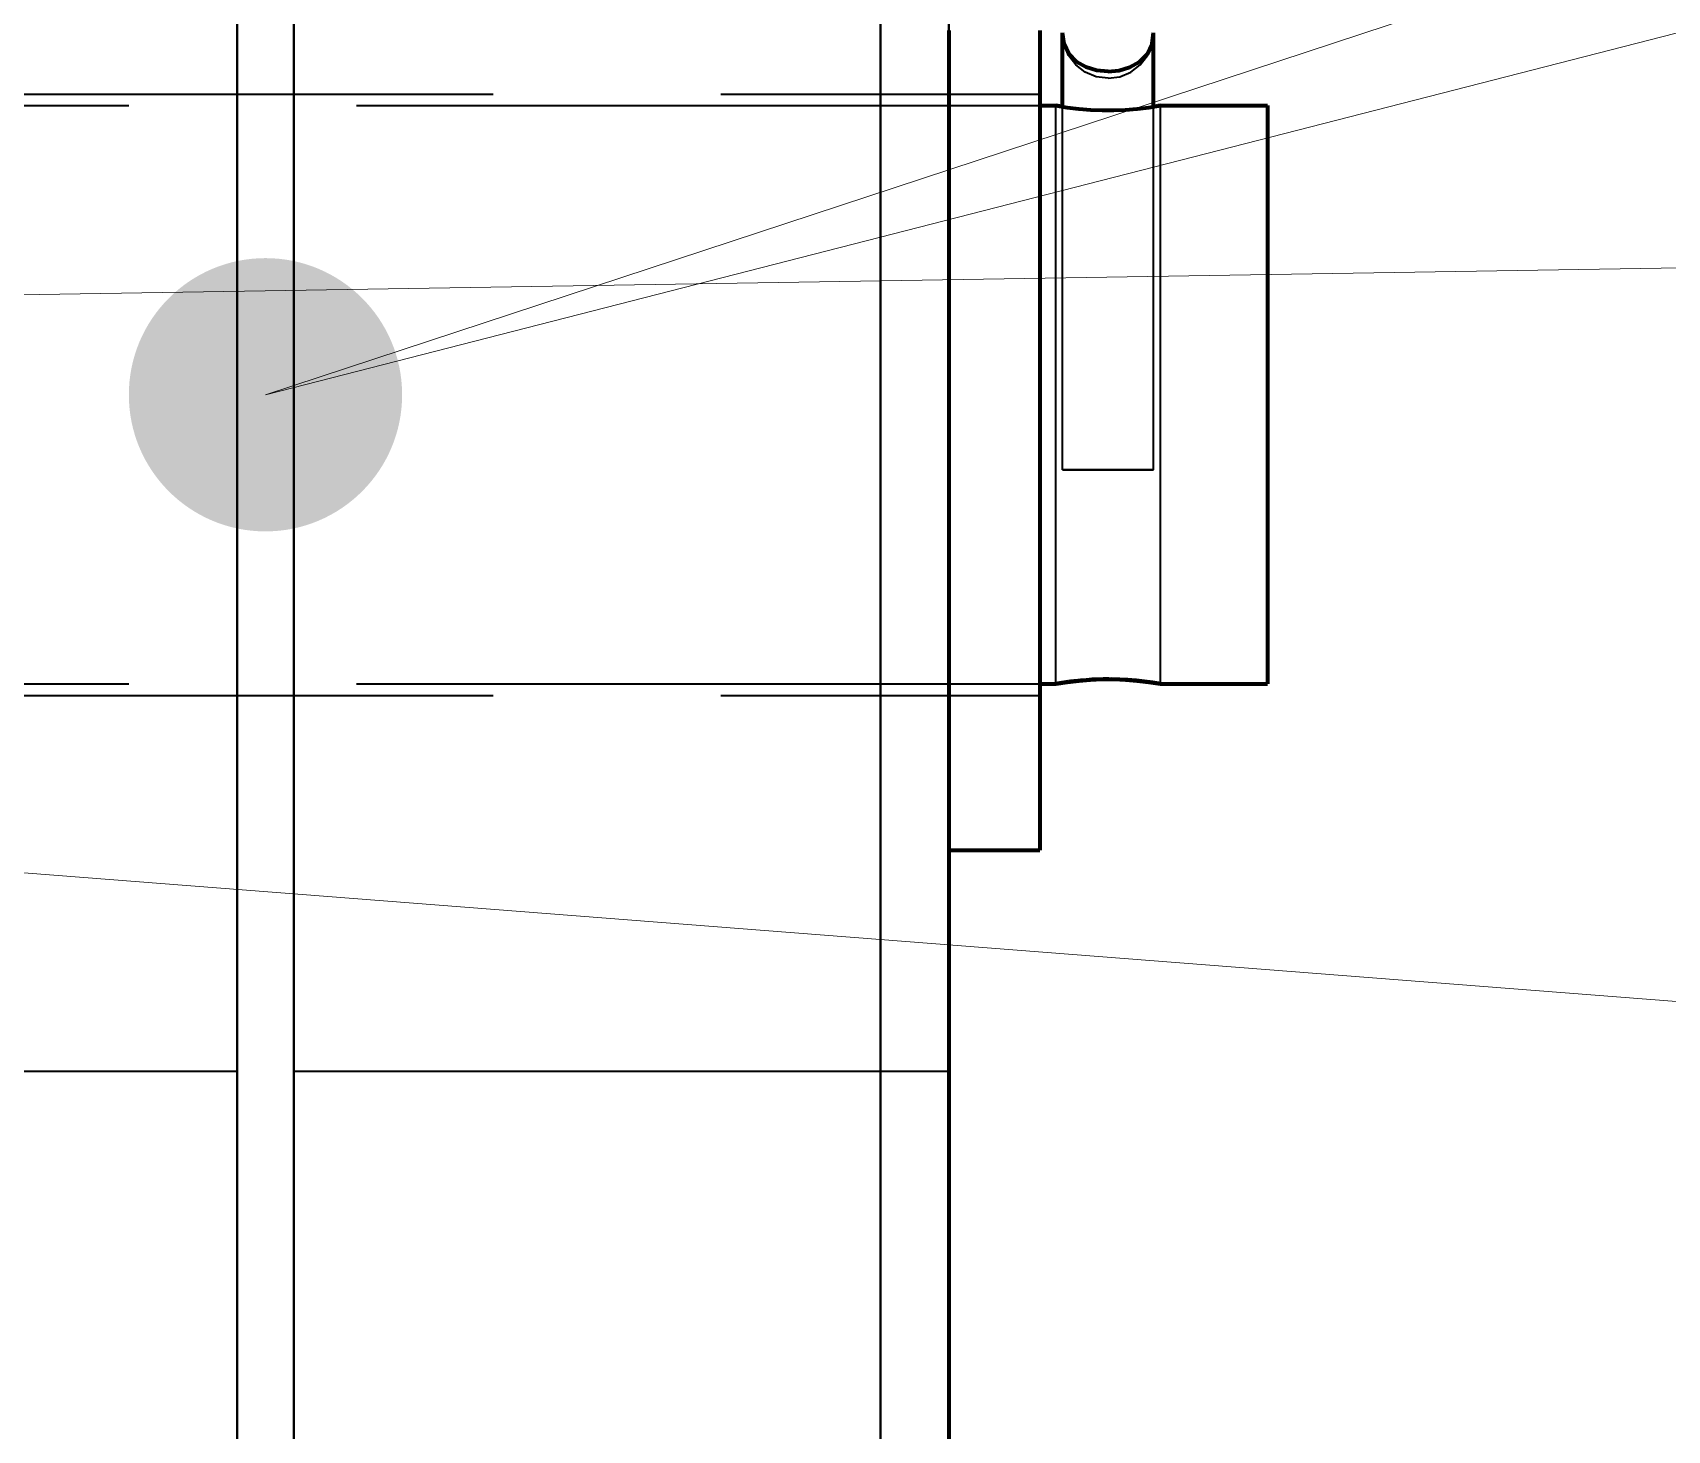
# Model space of a CAD drawing. Header units: millimetres. Extents: x 0 to 2382, y 0 to 420.
# Drawn here: x 183.58 to 190.76, y 225.45 to 231.59 of the extents above; entities that cross this region are included whole.
import ezdxf

# ---------------------------------------------------------------- set-up
doc = ezdxf.new("R2010")
doc.units = ezdxf.units.MM
doc.linetypes.add('IRAM-E-TRAZOS', pattern=[5, 4, -1])
doc.linetypes.add('IRAM-F-TRAZO-PUNTO', pattern=[20, 15, -2, 1, -2])
for name, color, linetype, lineweight in [('01-VISIBLE', 7, 'CONTINUOUS', 70), ('02-OCULTA', 4, 'IRAM-E-TRAZOS', 35), ('03-EJE', 1, 'IRAM-F-TRAZO-PUNTO', 18), ('08-FINA', 5, 'CONTINUOUS', 18)]:
    doc.layers.add(name, color=color, linetype=linetype, lineweight=lineweight)

msp = doc.modelspace()

# ---------------------------------------------------------------- hatches: boundary and pattern name
at = {"layer": '08-FINA'}
h = msp.add_hatch(color=7, dxfattribs=at)
h.dxf.hatch_style = 1
edge = h.paths.add_edge_path()
edge.add_arc((184.6, 230), 0.6, 0, 360)
h = msp.add_hatch(color=7, dxfattribs=at)
h.dxf.hatch_style = 1
edge = h.paths.add_edge_path()
edge.add_arc((184.6, 230), 0.6, 0, 360)

# ---------------------------------------------------------------- linework, layer by layer
at = {"layer": '01-VISIBLE'}
for p, q in [((188.1, 231.2649), (188.1, 231.59)), ((188.5, 231.2649), (188.5, 231.59)), ((188, 231.27), (188.07, 231.27)), ((188.53, 231.27), (189, 231.27)), ((188, 228.73), (188.07, 228.73)), ((188.53, 228.73), (189, 228.73)), ((187.6, 228), (188, 228))]:
    msp.add_line(p, q, dxfattribs=at)
for points in [[(187.6, 231.6), (187.6, 231.5), (187.6, 231.4), (187.6, 231.3), (187.6, 231.2), (187.6, 231.1), (187.6, 231), (187.6, 230.9), (187.6, 230.8), (187.6, 230.7), (187.6, 230.6), (187.6, 230.5), (187.6, 230.4), (187.6, 230.3), (187.6, 230.2), (187.6, 230.1), (187.6, 230), (187.6, 229.9), (187.6, 229.8), (187.6, 229.7), (187.6, 229.6), (187.6, 229.5), (187.6, 229.4), (187.6, 229.3), (187.6, 229.2), (187.6, 229.1), (187.6, 229), (187.6, 228.9), (187.6, 228.8), (187.6, 228.7), (187.6, 228.6), (187.6, 228.5), (187.6, 228.4), (187.6, 228.3), (187.6, 228.2), (187.6, 228.1), (187.6, 228), (187.6, 227.9), (187.6, 227.8), (187.6, 227.7), (187.6, 227.6), (187.6, 227.5), (187.6, 227.4), (187.6, 227.3), (187.6, 227.2), (187.6, 227.1), (187.6, 227), (187.6, 226.9), (187.6, 226.8), (187.6, 226.7), (187.6, 226.6), (187.6, 226.5), (187.6, 226.4), (187.6, 226.3), (187.6, 226.2), (187.6, 226.1), (187.6, 226), (187.6, 225.9), (187.6, 225.8), (187.6, 225.7), (187.6, 225.6), (187.6, 225.5), (187.6, 225.4)], [(188, 231.6), (188, 231.55), (188, 231.5), (188, 231.45), (188, 231.4), (188, 231.35), (188, 231.3), (188, 231.25), (188, 231.2), (188, 231.15), (188, 231.1), (188, 231.05), (188, 231), (188, 230.95), (188, 230.9), (188, 230.85), (188, 230.8), (188, 230.75), (188, 230.7), (188, 230.65), (188, 230.6), (188, 230.55), (188, 230.5), (188, 230.45), (188, 230.4), (188, 230.35), (188, 230.3), (188, 230.25), (188, 230.2), (188, 230.15), (188, 230.1), (188, 230.05), (188, 230), (188, 229.95), (188, 229.9), (188, 229.85), (188, 229.8), (188, 229.75), (188, 229.7), (188, 229.65), (188, 229.6), (188, 229.55), (188, 229.5), (188, 229.45), (188, 229.4), (188, 229.35), (188, 229.3), (188, 229.25), (188, 229.2), (188, 229.15), (188, 229.1), (188, 229.05), (188, 229), (188, 228.95), (188, 228.9), (188, 228.85), (188, 228.8), (188, 228.75), (188, 228.7), (188, 228.65), (188, 228.6), (188, 228.55), (188, 228.5), (188, 228.45), (188, 228.4), (188, 228.35), (188, 228.3), (188, 228.25), (188, 228.2), (188, 228.15), (188, 228.1), (188, 228.05), (188, 228)], [(188.3, 231.4201), (188.2512, 231.4246), (188.2042, 231.4384), (188.1617, 231.4625), (188.1276, 231.4975), (188.1066, 231.5416), (188.1, 231.59)], [(188.3, 231.4201), (188.3488, 231.4246), (188.3958, 231.4384), (188.4383, 231.4625), (188.4724, 231.4975), (188.4934, 231.5416), (188.5, 231.59)], [(188.1, 231.2649), (188.095, 231.2657), (188.09, 231.2665), (188.085, 231.2674), (188.08, 231.2682), (188.075, 231.2691), (188.07, 231.27)], [(188.07, 231.27), (188.1207, 231.2618), (188.1717, 231.2556), (188.223, 231.2514), (188.2743, 231.2493), (188.3257, 231.2493), (188.377, 231.2514), (188.4283, 231.2556), (188.4793, 231.2618), (188.53, 231.27)], [(188.53, 231.27), (188.525, 231.2691), (188.52, 231.2682), (188.515, 231.2674), (188.51, 231.2665), (188.505, 231.2657), (188.5, 231.2649)], [(189, 231.27), (189, 231.2192), (189, 231.1684), (189, 231.1176), (189, 231.0668), (189, 231.016), (189, 230.9652), (189, 230.9144), (189, 230.8636), (189, 230.8128), (189, 230.762), (189, 230.7112), (189, 230.6604), (189, 230.6096), (189, 230.5588), (189, 230.508), (189, 230.4572), (189, 230.4064), (189, 230.3556), (189, 230.3048), (189, 230.254), (189, 230.2032), (189, 230.1524), (189, 230.1016), (189, 230.0508), (189, 230), (189, 229.9492), (189, 229.8984), (189, 229.8476), (189, 229.7968), (189, 229.746), (189, 229.6952), (189, 229.6444), (189, 229.5936), (189, 229.5428), (189, 229.492), (189, 229.4412), (189, 229.3904), (189, 229.3396), (189, 229.2888), (189, 229.238), (189, 229.1872), (189, 229.1364), (189, 229.0856), (189, 229.0348), (189, 228.984), (189, 228.9332), (189, 228.8824), (189, 228.8316), (189, 228.7808), (189, 228.73)], [(188.07, 228.73), (188.1207, 228.7382), (188.1717, 228.7444), (188.223, 228.7486), (188.2743, 228.7507), (188.3257, 228.7507), (188.377, 228.7486), (188.4283, 228.7444), (188.4793, 228.7382), (188.53, 228.73)], [(188.1252, 228.7388), (188.1159, 228.7375), (188.1067, 228.7361), (188.0975, 228.7347), (188.0883, 228.7332), (188.0792, 228.7316), (188.07, 228.73)], [(188.1546, 228.7426), (188.1498, 228.742), (188.1449, 228.7414), (188.1401, 228.7408), (188.1352, 228.7402), (188.1304, 228.7395), (188.1255, 228.7389)], [(188.3039, 228.751), (188.2791, 228.7508), (188.2542, 228.7502), (188.2294, 228.749), (188.2046, 228.7474), (188.1798, 228.7452), (188.1551, 228.7426)], [(188.53, 228.73), (188.4944, 228.736), (188.4587, 228.741), (188.4228, 228.745), (188.3869, 228.748), (188.3509, 228.75), (188.3148, 228.7509)]]:
    msp.add_lwpolyline(points, dxfattribs=at)
at = {"layer": '02-OCULTA'}
for p, q in [((181.6, 231.32), (187.6, 231.32)), ((187.6, 231.32), (188, 231.32)), ((125, 231.27), (188, 231.27)), ((188.07, 228.73), (188.07, 231.27)), ((188.1, 229.67), (188.1, 231.2649)), ((188.5, 229.67), (188.5, 231.2649)), ((188.53, 228.73), (188.53, 231.27)), ((125, 228.73), (188, 228.73)), ((181.6, 228.68), (187.6, 228.68)), ((187.6, 228.68), (188, 228.68)), ((181.6, 227.03), (184.475, 227.03)), ((184.725, 227.03), (187.6, 227.03))]:
    msp.add_line(p, q, dxfattribs=at)
for points in [[(184.475, 231.633), (184.475, 231.562), (184.475, 231.491), (184.475, 231.42), (184.475, 231.349), (184.475, 231.278), (184.475, 231.207), (184.475, 231.136), (184.475, 231.065), (184.475, 230.994), (184.475, 230.923), (184.475, 230.852), (184.475, 230.781), (184.475, 230.71), (184.475, 230.639), (184.475, 230.568), (184.475, 230.497), (184.475, 230.426), (184.475, 230.355), (184.475, 230.284), (184.475, 230.213), (184.475, 230.142), (184.475, 230.071), (184.475, 230), (184.475, 229.929), (184.475, 229.858), (184.475, 229.787), (184.475, 229.716), (184.475, 229.645), (184.475, 229.574), (184.475, 229.503), (184.475, 229.432), (184.475, 229.361), (184.475, 229.29), (184.475, 229.219), (184.475, 229.148), (184.475, 229.077), (184.475, 229.006), (184.475, 228.935), (184.475, 228.864), (184.475, 228.793), (184.475, 228.722), (184.475, 228.651), (184.475, 228.58), (184.475, 228.509), (184.475, 228.438), (184.475, 228.367), (184.475, 228.296), (184.475, 228.225), (184.475, 228.154), (184.475, 228.083), (184.475, 228.012), (184.475, 227.941), (184.475, 227.87), (184.475, 227.799), (184.475, 227.728), (184.475, 227.657), (184.475, 227.586), (184.475, 227.515), (184.475, 227.444), (184.475, 227.373), (184.475, 227.302), (184.475, 227.231), (184.475, 227.16), (184.475, 227.089), (184.475, 227.018), (184.475, 226.947), (184.475, 226.876), (184.475, 226.805), (184.475, 226.734), (184.475, 226.663), (184.475, 226.592), (184.475, 226.521), (184.475, 226.45), (184.475, 226.379), (184.475, 226.308), (184.475, 226.237), (184.475, 226.166), (184.475, 226.095), (184.475, 226.024), (184.475, 225.953), (184.475, 225.882), (184.475, 225.811), (184.475, 225.74), (184.475, 225.669), (184.475, 225.598), (184.475, 225.527), (184.475, 225.456), (184.475, 225.385)], [(184.475, 225.385), (184.475, 225.456), (184.475, 225.527), (184.475, 225.598), (184.475, 225.669), (184.475, 225.74), (184.475, 225.811), (184.475, 225.882), (184.475, 225.953), (184.475, 226.024), (184.475, 226.095), (184.475, 226.166), (184.475, 226.237), (184.475, 226.308), (184.475, 226.379), (184.475, 226.45), (184.475, 226.521), (184.475, 226.592), (184.475, 226.663), (184.475, 226.734), (184.475, 226.805), (184.475, 226.876), (184.475, 226.947), (184.475, 227.018), (184.475, 227.089), (184.475, 227.16), (184.475, 227.231), (184.475, 227.302), (184.475, 227.373), (184.475, 227.444), (184.475, 227.515), (184.475, 227.586), (184.475, 227.657), (184.475, 227.728), (184.475, 227.799), (184.475, 227.87), (184.475, 227.941), (184.475, 228.012), (184.475, 228.083), (184.475, 228.154), (184.475, 228.225), (184.475, 228.296), (184.475, 228.367), (184.475, 228.438), (184.475, 228.509), (184.475, 228.58), (184.475, 228.651), (184.475, 228.722), (184.475, 228.793), (184.475, 228.864), (184.475, 228.935), (184.475, 229.006), (184.475, 229.077), (184.475, 229.148), (184.475, 229.219), (184.475, 229.29), (184.475, 229.361), (184.475, 229.432), (184.475, 229.503), (184.475, 229.574), (184.475, 229.645), (184.475, 229.716), (184.475, 229.787), (184.475, 229.858), (184.475, 229.929), (184.475, 230), (184.475, 230.071), (184.475, 230.142), (184.475, 230.213), (184.475, 230.284), (184.475, 230.355), (184.475, 230.426), (184.475, 230.497), (184.475, 230.568), (184.475, 230.639), (184.475, 230.71), (184.475, 230.781), (184.475, 230.852), (184.475, 230.923), (184.475, 230.994), (184.475, 231.065), (184.475, 231.136), (184.475, 231.207), (184.475, 231.278), (184.475, 231.349), (184.475, 231.42), (184.475, 231.491), (184.475, 231.562), (184.475, 231.633)], [(184.725, 231.633), (184.725, 231.562), (184.725, 231.491), (184.725, 231.42), (184.725, 231.349), (184.725, 231.278), (184.725, 231.207), (184.725, 231.136), (184.725, 231.065), (184.725, 230.994), (184.725, 230.923), (184.725, 230.852), (184.725, 230.781), (184.725, 230.71), (184.725, 230.639), (184.725, 230.568), (184.725, 230.497), (184.725, 230.426), (184.725, 230.355), (184.725, 230.284), (184.725, 230.213), (184.725, 230.142), (184.725, 230.071), (184.725, 230), (184.725, 229.929), (184.725, 229.858), (184.725, 229.787), (184.725, 229.716), (184.725, 229.645), (184.725, 229.574), (184.725, 229.503), (184.725, 229.432), (184.725, 229.361), (184.725, 229.29), (184.725, 229.219), (184.725, 229.148), (184.725, 229.077), (184.725, 229.006), (184.725, 228.935), (184.725, 228.864), (184.725, 228.793), (184.725, 228.722), (184.725, 228.651), (184.725, 228.58), (184.725, 228.509), (184.725, 228.438), (184.725, 228.367), (184.725, 228.296), (184.725, 228.225), (184.725, 228.154), (184.725, 228.083), (184.725, 228.012), (184.725, 227.941), (184.725, 227.87), (184.725, 227.799), (184.725, 227.728), (184.725, 227.657), (184.725, 227.586), (184.725, 227.515), (184.725, 227.444), (184.725, 227.373), (184.725, 227.302), (184.725, 227.231), (184.725, 227.16), (184.725, 227.089), (184.725, 227.018), (184.725, 226.947), (184.725, 226.876), (184.725, 226.805), (184.725, 226.734), (184.725, 226.663), (184.725, 226.592), (184.725, 226.521), (184.725, 226.45), (184.725, 226.379), (184.725, 226.308), (184.725, 226.237), (184.725, 226.166), (184.725, 226.095), (184.725, 226.024), (184.725, 225.953), (184.725, 225.882), (184.725, 225.811), (184.725, 225.74), (184.725, 225.669), (184.725, 225.598), (184.725, 225.527), (184.725, 225.456), (184.725, 225.385)], [(184.725, 225.385), (184.725, 225.456), (184.725, 225.527), (184.725, 225.598), (184.725, 225.669), (184.725, 225.74), (184.725, 225.811), (184.725, 225.882), (184.725, 225.953), (184.725, 226.024), (184.725, 226.095), (184.725, 226.166), (184.725, 226.237), (184.725, 226.308), (184.725, 226.379), (184.725, 226.45), (184.725, 226.521), (184.725, 226.592), (184.725, 226.663), (184.725, 226.734), (184.725, 226.805), (184.725, 226.876), (184.725, 226.947), (184.725, 227.018), (184.725, 227.089), (184.725, 227.16), (184.725, 227.231), (184.725, 227.302), (184.725, 227.373), (184.725, 227.444), (184.725, 227.515), (184.725, 227.586), (184.725, 227.657), (184.725, 227.728), (184.725, 227.799), (184.725, 227.87), (184.725, 227.941), (184.725, 228.012), (184.725, 228.083), (184.725, 228.154), (184.725, 228.225), (184.725, 228.296), (184.725, 228.367), (184.725, 228.438), (184.725, 228.509), (184.725, 228.58), (184.725, 228.651), (184.725, 228.722), (184.725, 228.793), (184.725, 228.864), (184.725, 228.935), (184.725, 229.006), (184.725, 229.077), (184.725, 229.148), (184.725, 229.219), (184.725, 229.29), (184.725, 229.361), (184.725, 229.432), (184.725, 229.503), (184.725, 229.574), (184.725, 229.645), (184.725, 229.716), (184.725, 229.787), (184.725, 229.858), (184.725, 229.929), (184.725, 230), (184.725, 230.071), (184.725, 230.142), (184.725, 230.213), (184.725, 230.284), (184.725, 230.355), (184.725, 230.426), (184.725, 230.497), (184.725, 230.568), (184.725, 230.639), (184.725, 230.71), (184.725, 230.781), (184.725, 230.852), (184.725, 230.923), (184.725, 230.994), (184.725, 231.065), (184.725, 231.136), (184.725, 231.207), (184.725, 231.278), (184.725, 231.349), (184.725, 231.42), (184.725, 231.491), (184.725, 231.562), (184.725, 231.633)], [(187.3, 231.656), (187.3, 231.584), (187.3, 231.512), (187.3, 231.44), (187.3, 231.368), (187.3, 231.296), (187.3, 231.224), (187.3, 231.152), (187.3, 231.08), (187.3, 231.008), (187.3, 230.936), (187.3, 230.864), (187.3, 230.792), (187.3, 230.72), (187.3, 230.648), (187.3, 230.576), (187.3, 230.504), (187.3, 230.432), (187.3, 230.36), (187.3, 230.288), (187.3, 230.216), (187.3, 230.144), (187.3, 230.072), (187.3, 230), (187.3, 229.928), (187.3, 229.856), (187.3, 229.784), (187.3, 229.712), (187.3, 229.64), (187.3, 229.568), (187.3, 229.496), (187.3, 229.424), (187.3, 229.352), (187.3, 229.28), (187.3, 229.208), (187.3, 229.136), (187.3, 229.064), (187.3, 228.992), (187.3, 228.92), (187.3, 228.848), (187.3, 228.776), (187.3, 228.704), (187.3, 228.632), (187.3, 228.56), (187.3, 228.488), (187.3, 228.416), (187.3, 228.344), (187.3, 228.272), (187.3, 228.2), (187.3, 228.128), (187.3, 228.056), (187.3, 227.984), (187.3, 227.912), (187.3, 227.84), (187.3, 227.768), (187.3, 227.696), (187.3, 227.624), (187.3, 227.552), (187.3, 227.48), (187.3, 227.408), (187.3, 227.336), (187.3, 227.264), (187.3, 227.192), (187.3, 227.12), (187.3, 227.048), (187.3, 226.976), (187.3, 226.904), (187.3, 226.832), (187.3, 226.76), (187.3, 226.688), (187.3, 226.616), (187.3, 226.544), (187.3, 226.472), (187.3, 226.4), (187.3, 226.328), (187.3, 226.256), (187.3, 226.184), (187.3, 226.112), (187.3, 226.04), (187.3, 225.968), (187.3, 225.896), (187.3, 225.824), (187.3, 225.752), (187.3, 225.68), (187.3, 225.608), (187.3, 225.536), (187.3, 225.464), (187.3, 225.392)], [(187.3, 225.392), (187.3, 225.464), (187.3, 225.536), (187.3, 225.608), (187.3, 225.68), (187.3, 225.752), (187.3, 225.824), (187.3, 225.896), (187.3, 225.968), (187.3, 226.04), (187.3, 226.112), (187.3, 226.184), (187.3, 226.256), (187.3, 226.328), (187.3, 226.4), (187.3, 226.472), (187.3, 226.544), (187.3, 226.616), (187.3, 226.688), (187.3, 226.76), (187.3, 226.832), (187.3, 226.904), (187.3, 226.976), (187.3, 227.048), (187.3, 227.12), (187.3, 227.192), (187.3, 227.264), (187.3, 227.336), (187.3, 227.408), (187.3, 227.48), (187.3, 227.552), (187.3, 227.624), (187.3, 227.696), (187.3, 227.768), (187.3, 227.84), (187.3, 227.912), (187.3, 227.984), (187.3, 228.056), (187.3, 228.128), (187.3, 228.2), (187.3, 228.272), (187.3, 228.344), (187.3, 228.416), (187.3, 228.488), (187.3, 228.56), (187.3, 228.632), (187.3, 228.704), (187.3, 228.776), (187.3, 228.848), (187.3, 228.92), (187.3, 228.992), (187.3, 229.064), (187.3, 229.136), (187.3, 229.208), (187.3, 229.28), (187.3, 229.352), (187.3, 229.424), (187.3, 229.496), (187.3, 229.568), (187.3, 229.64), (187.3, 229.712), (187.3, 229.784), (187.3, 229.856), (187.3, 229.928), (187.3, 230), (187.3, 230.072), (187.3, 230.144), (187.3, 230.216), (187.3, 230.288), (187.3, 230.36), (187.3, 230.432), (187.3, 230.504), (187.3, 230.576), (187.3, 230.648), (187.3, 230.72), (187.3, 230.792), (187.3, 230.864), (187.3, 230.936), (187.3, 231.008), (187.3, 231.08), (187.3, 231.152), (187.3, 231.224), (187.3, 231.296), (187.3, 231.368), (187.3, 231.44), (187.3, 231.512), (187.3, 231.584), (187.3, 231.656)], [(187.3, 231.633), (187.3, 231.562), (187.3, 231.491), (187.3, 231.42), (187.3, 231.349), (187.3, 231.278), (187.3, 231.207), (187.3, 231.136), (187.3, 231.065), (187.3, 230.994), (187.3, 230.923), (187.3, 230.852), (187.3, 230.781), (187.3, 230.71), (187.3, 230.639), (187.3, 230.568), (187.3, 230.497), (187.3, 230.426), (187.3, 230.355), (187.3, 230.284), (187.3, 230.213), (187.3, 230.142), (187.3, 230.071), (187.3, 230), (187.3, 229.929), (187.3, 229.858), (187.3, 229.787), (187.3, 229.716), (187.3, 229.645), (187.3, 229.574), (187.3, 229.503), (187.3, 229.432), (187.3, 229.361), (187.3, 229.29), (187.3, 229.219), (187.3, 229.148), (187.3, 229.077), (187.3, 229.006), (187.3, 228.935), (187.3, 228.864), (187.3, 228.793), (187.3, 228.722), (187.3, 228.651), (187.3, 228.58), (187.3, 228.509), (187.3, 228.438), (187.3, 228.367), (187.3, 228.296), (187.3, 228.225), (187.3, 228.154), (187.3, 228.083), (187.3, 228.012), (187.3, 227.941), (187.3, 227.87), (187.3, 227.799), (187.3, 227.728), (187.3, 227.657), (187.3, 227.586), (187.3, 227.515), (187.3, 227.444), (187.3, 227.373), (187.3, 227.302), (187.3, 227.231), (187.3, 227.16), (187.3, 227.089), (187.3, 227.018), (187.3, 226.947), (187.3, 226.876), (187.3, 226.805), (187.3, 226.734), (187.3, 226.663), (187.3, 226.592), (187.3, 226.521), (187.3, 226.45), (187.3, 226.379), (187.3, 226.308), (187.3, 226.237), (187.3, 226.166), (187.3, 226.095), (187.3, 226.024), (187.3, 225.953), (187.3, 225.882), (187.3, 225.811), (187.3, 225.74), (187.3, 225.669), (187.3, 225.598), (187.3, 225.527), (187.3, 225.456), (187.3, 225.385)], [(187.3, 225.385), (187.3, 225.456), (187.3, 225.527), (187.3, 225.598), (187.3, 225.669), (187.3, 225.74), (187.3, 225.811), (187.3, 225.882), (187.3, 225.953), (187.3, 226.024), (187.3, 226.095), (187.3, 226.166), (187.3, 226.237), (187.3, 226.308), (187.3, 226.379), (187.3, 226.45), (187.3, 226.521), (187.3, 226.592), (187.3, 226.663), (187.3, 226.734), (187.3, 226.805), (187.3, 226.876), (187.3, 226.947), (187.3, 227.018), (187.3, 227.089), (187.3, 227.16), (187.3, 227.231), (187.3, 227.302), (187.3, 227.373), (187.3, 227.444), (187.3, 227.515), (187.3, 227.586), (187.3, 227.657), (187.3, 227.728), (187.3, 227.799), (187.3, 227.87), (187.3, 227.941), (187.3, 228.012), (187.3, 228.083), (187.3, 228.154), (187.3, 228.225), (187.3, 228.296), (187.3, 228.367), (187.3, 228.438), (187.3, 228.509), (187.3, 228.58), (187.3, 228.651), (187.3, 228.722), (187.3, 228.793), (187.3, 228.864), (187.3, 228.935), (187.3, 229.006), (187.3, 229.077), (187.3, 229.148), (187.3, 229.219), (187.3, 229.29), (187.3, 229.361), (187.3, 229.432), (187.3, 229.503), (187.3, 229.574), (187.3, 229.645), (187.3, 229.716), (187.3, 229.787), (187.3, 229.858), (187.3, 229.929), (187.3, 230), (187.3, 230.071), (187.3, 230.142), (187.3, 230.213), (187.3, 230.284), (187.3, 230.355), (187.3, 230.426), (187.3, 230.497), (187.3, 230.568), (187.3, 230.639), (187.3, 230.71), (187.3, 230.781), (187.3, 230.852), (187.3, 230.923), (187.3, 230.994), (187.3, 231.065), (187.3, 231.136), (187.3, 231.207), (187.3, 231.278), (187.3, 231.349), (187.3, 231.42), (187.3, 231.491), (187.3, 231.562), (187.3, 231.633)], [(187.6, 231.656), (187.6, 231.584), (187.6, 231.512), (187.6, 231.44), (187.6, 231.368), (187.6, 231.296), (187.6, 231.224), (187.6, 231.152), (187.6, 231.08), (187.6, 231.008), (187.6, 230.936), (187.6, 230.864), (187.6, 230.792), (187.6, 230.72), (187.6, 230.648), (187.6, 230.576), (187.6, 230.504), (187.6, 230.432), (187.6, 230.36), (187.6, 230.288), (187.6, 230.216), (187.6, 230.144), (187.6, 230.072), (187.6, 230), (187.6, 229.928), (187.6, 229.856), (187.6, 229.784), (187.6, 229.712), (187.6, 229.64), (187.6, 229.568), (187.6, 229.496), (187.6, 229.424), (187.6, 229.352), (187.6, 229.28), (187.6, 229.208), (187.6, 229.136), (187.6, 229.064), (187.6, 228.992), (187.6, 228.92), (187.6, 228.848), (187.6, 228.776), (187.6, 228.704), (187.6, 228.632), (187.6, 228.56), (187.6, 228.488), (187.6, 228.416), (187.6, 228.344), (187.6, 228.272), (187.6, 228.2), (187.6, 228.128), (187.6, 228.056), (187.6, 227.984), (187.6, 227.912), (187.6, 227.84), (187.6, 227.768), (187.6, 227.696), (187.6, 227.624), (187.6, 227.552), (187.6, 227.48), (187.6, 227.408), (187.6, 227.336), (187.6, 227.264), (187.6, 227.192), (187.6, 227.12), (187.6, 227.048), (187.6, 226.976), (187.6, 226.904), (187.6, 226.832), (187.6, 226.76), (187.6, 226.688), (187.6, 226.616), (187.6, 226.544), (187.6, 226.472), (187.6, 226.4), (187.6, 226.328), (187.6, 226.256), (187.6, 226.184), (187.6, 226.112), (187.6, 226.04), (187.6, 225.968), (187.6, 225.896), (187.6, 225.824), (187.6, 225.752), (187.6, 225.68), (187.6, 225.608), (187.6, 225.536), (187.6, 225.464), (187.6, 225.392)], [(187.6, 225.392), (187.6, 225.464), (187.6, 225.536), (187.6, 225.608), (187.6, 225.68), (187.6, 225.752), (187.6, 225.824), (187.6, 225.896), (187.6, 225.968), (187.6, 226.04), (187.6, 226.112), (187.6, 226.184), (187.6, 226.256), (187.6, 226.328), (187.6, 226.4), (187.6, 226.472), (187.6, 226.544), (187.6, 226.616), (187.6, 226.688), (187.6, 226.76), (187.6, 226.832), (187.6, 226.904), (187.6, 226.976), (187.6, 227.048), (187.6, 227.12), (187.6, 227.192), (187.6, 227.264), (187.6, 227.336), (187.6, 227.408), (187.6, 227.48), (187.6, 227.552), (187.6, 227.624), (187.6, 227.696), (187.6, 227.768), (187.6, 227.84), (187.6, 227.912), (187.6, 227.984), (187.6, 228.056), (187.6, 228.128), (187.6, 228.2), (187.6, 228.272), (187.6, 228.344), (187.6, 228.416), (187.6, 228.488), (187.6, 228.56), (187.6, 228.632), (187.6, 228.704), (187.6, 228.776), (187.6, 228.848), (187.6, 228.92), (187.6, 228.992), (187.6, 229.064), (187.6, 229.136), (187.6, 229.208), (187.6, 229.28), (187.6, 229.352), (187.6, 229.424), (187.6, 229.496), (187.6, 229.568), (187.6, 229.64), (187.6, 229.712), (187.6, 229.784), (187.6, 229.856), (187.6, 229.928), (187.6, 230), (187.6, 230.072), (187.6, 230.144), (187.6, 230.216), (187.6, 230.288), (187.6, 230.36), (187.6, 230.432), (187.6, 230.504), (187.6, 230.576), (187.6, 230.648), (187.6, 230.72), (187.6, 230.792), (187.6, 230.864), (187.6, 230.936), (187.6, 231.008), (187.6, 231.08), (187.6, 231.152), (187.6, 231.224), (187.6, 231.296), (187.6, 231.368), (187.6, 231.44), (187.6, 231.512), (187.6, 231.584), (187.6, 231.656)], [(184.475, 231.6108), (184.475, 231.5605), (184.475, 231.5102), (184.475, 231.4598), (184.475, 231.4095), (184.475, 231.3592), (184.475, 231.3088), (184.475, 231.2585), (184.475, 231.2081), (184.475, 231.1578), (184.475, 231.1075), (184.475, 231.0571), (184.475, 231.0068), (184.475, 230.9564), (184.475, 230.9061), (184.475, 230.8558), (184.475, 230.8054), (184.475, 230.7551), (184.475, 230.7047), (184.475, 230.6544), (184.475, 230.6041), (184.475, 230.5537), (184.475, 230.5034), (184.475, 230.4531), (184.475, 230.4027), (184.475, 230.3524), (184.475, 230.302), (184.475, 230.2517), (184.475, 230.2014), (184.475, 230.151), (184.475, 230.1007), (184.475, 230.0503), (184.475, 230), (184.475, 229.9497), (184.475, 229.8993), (184.475, 229.849), (184.475, 229.7986), (184.475, 229.7483), (184.475, 229.698), (184.475, 229.6476), (184.475, 229.5973), (184.475, 229.5469), (184.475, 229.4966), (184.475, 229.4463), (184.475, 229.3959), (184.475, 229.3456), (184.475, 229.2953), (184.475, 229.2449), (184.475, 229.1946), (184.475, 229.1442), (184.475, 229.0939), (184.475, 229.0436), (184.475, 228.9932), (184.475, 228.9429), (184.475, 228.8925), (184.475, 228.8422), (184.475, 228.7919), (184.475, 228.7415), (184.475, 228.6912), (184.475, 228.6408), (184.475, 228.5905), (184.475, 228.5402), (184.475, 228.4898), (184.475, 228.4395), (184.475, 228.3892), (184.475, 228.3388), (184.475, 228.2885), (184.475, 228.2381), (184.475, 228.1878), (184.475, 228.1375), (184.475, 228.0871), (184.475, 228.0368), (184.475, 227.9864), (184.475, 227.9361), (184.475, 227.8858), (184.475, 227.8354), (184.475, 227.7851), (184.475, 227.7347), (184.475, 227.6844), (184.475, 227.6341), (184.475, 227.5837), (184.475, 227.5334), (184.475, 227.4831), (184.475, 227.4327), (184.475, 227.3824), (184.475, 227.332), (184.475, 227.2817), (184.475, 227.2314), (184.475, 227.181), (184.475, 227.1307), (184.475, 227.0803), (184.475, 227.03)], [(184.475, 227.03), (184.475, 227.0803), (184.475, 227.1307), (184.475, 227.181), (184.475, 227.2314), (184.475, 227.2817), (184.475, 227.332), (184.475, 227.3824), (184.475, 227.4327), (184.475, 227.4831), (184.475, 227.5334), (184.475, 227.5837), (184.475, 227.6341), (184.475, 227.6844), (184.475, 227.7347), (184.475, 227.7851), (184.475, 227.8354), (184.475, 227.8858), (184.475, 227.9361), (184.475, 227.9864), (184.475, 228.0368), (184.475, 228.0871), (184.475, 228.1375), (184.475, 228.1878), (184.475, 228.2381), (184.475, 228.2885), (184.475, 228.3388), (184.475, 228.3892), (184.475, 228.4395), (184.475, 228.4898), (184.475, 228.5402), (184.475, 228.5905), (184.475, 228.6408), (184.475, 228.6912), (184.475, 228.7415), (184.475, 228.7919), (184.475, 228.8422), (184.475, 228.8925), (184.475, 228.9429), (184.475, 228.9932), (184.475, 229.0436), (184.475, 229.0939), (184.475, 229.1442), (184.475, 229.1946), (184.475, 229.2449), (184.475, 229.2953), (184.475, 229.3456), (184.475, 229.3959), (184.475, 229.4463), (184.475, 229.4966), (184.475, 229.5469), (184.475, 229.5973), (184.475, 229.6476), (184.475, 229.698), (184.475, 229.7483), (184.475, 229.7986), (184.475, 229.849), (184.475, 229.8993), (184.475, 229.9497), (184.475, 230), (184.475, 230.0503), (184.475, 230.1007), (184.475, 230.151), (184.475, 230.2014), (184.475, 230.2517), (184.475, 230.302), (184.475, 230.3524), (184.475, 230.4027), (184.475, 230.4531), (184.475, 230.5034), (184.475, 230.5537), (184.475, 230.6041), (184.475, 230.6544), (184.475, 230.7047), (184.475, 230.7551), (184.475, 230.8054), (184.475, 230.8558), (184.475, 230.9061), (184.475, 230.9564), (184.475, 231.0068), (184.475, 231.0571), (184.475, 231.1075), (184.475, 231.1578), (184.475, 231.2081), (184.475, 231.2585), (184.475, 231.3088), (184.475, 231.3592), (184.475, 231.4095), (184.475, 231.4598), (184.475, 231.5102), (184.475, 231.5605), (184.475, 231.6108)], [(184.725, 231.6108), (184.725, 231.5605), (184.725, 231.5102), (184.725, 231.4598), (184.725, 231.4095), (184.725, 231.3592), (184.725, 231.3088), (184.725, 231.2585), (184.725, 231.2081), (184.725, 231.1578), (184.725, 231.1075), (184.725, 231.0571), (184.725, 231.0068), (184.725, 230.9564), (184.725, 230.9061), (184.725, 230.8558), (184.725, 230.8054), (184.725, 230.7551), (184.725, 230.7047), (184.725, 230.6544), (184.725, 230.6041), (184.725, 230.5537), (184.725, 230.5034), (184.725, 230.4531), (184.725, 230.4027), (184.725, 230.3524), (184.725, 230.302), (184.725, 230.2517), (184.725, 230.2014), (184.725, 230.151), (184.725, 230.1007), (184.725, 230.0503), (184.725, 230), (184.725, 229.9497), (184.725, 229.8993), (184.725, 229.849), (184.725, 229.7986), (184.725, 229.7483), (184.725, 229.698), (184.725, 229.6476), (184.725, 229.5973), (184.725, 229.5469), (184.725, 229.4966), (184.725, 229.4463), (184.725, 229.3959), (184.725, 229.3456), (184.725, 229.2953), (184.725, 229.2449), (184.725, 229.1946), (184.725, 229.1442), (184.725, 229.0939), (184.725, 229.0436), (184.725, 228.9932), (184.725, 228.9429), (184.725, 228.8925), (184.725, 228.8422), (184.725, 228.7919), (184.725, 228.7415), (184.725, 228.6912), (184.725, 228.6408), (184.725, 228.5905), (184.725, 228.5402), (184.725, 228.4898), (184.725, 228.4395), (184.725, 228.3892), (184.725, 228.3388), (184.725, 228.2885), (184.725, 228.2381), (184.725, 228.1878), (184.725, 228.1375), (184.725, 228.0871), (184.725, 228.0368), (184.725, 227.9864), (184.725, 227.9361), (184.725, 227.8858), (184.725, 227.8354), (184.725, 227.7851), (184.725, 227.7347), (184.725, 227.6844), (184.725, 227.6341), (184.725, 227.5837), (184.725, 227.5334), (184.725, 227.4831), (184.725, 227.4327), (184.725, 227.3824), (184.725, 227.332), (184.725, 227.2817), (184.725, 227.2314), (184.725, 227.181), (184.725, 227.1307), (184.725, 227.0803), (184.725, 227.03)], [(184.725, 227.03), (184.725, 227.0803), (184.725, 227.1307), (184.725, 227.181), (184.725, 227.2314), (184.725, 227.2817), (184.725, 227.332), (184.725, 227.3824), (184.725, 227.4327), (184.725, 227.4831), (184.725, 227.5334), (184.725, 227.5837), (184.725, 227.6341), (184.725, 227.6844), (184.725, 227.7347), (184.725, 227.7851), (184.725, 227.8354), (184.725, 227.8858), (184.725, 227.9361), (184.725, 227.9864), (184.725, 228.0368), (184.725, 228.0871), (184.725, 228.1375), (184.725, 228.1878), (184.725, 228.2381), (184.725, 228.2885), (184.725, 228.3388), (184.725, 228.3892), (184.725, 228.4395), (184.725, 228.4898), (184.725, 228.5402), (184.725, 228.5905), (184.725, 228.6408), (184.725, 228.6912), (184.725, 228.7415), (184.725, 228.7919), (184.725, 228.8422), (184.725, 228.8925), (184.725, 228.9429), (184.725, 228.9932), (184.725, 229.0436), (184.725, 229.0939), (184.725, 229.1442), (184.725, 229.1946), (184.725, 229.2449), (184.725, 229.2953), (184.725, 229.3456), (184.725, 229.3959), (184.725, 229.4463), (184.725, 229.4966), (184.725, 229.5469), (184.725, 229.5973), (184.725, 229.6476), (184.725, 229.698), (184.725, 229.7483), (184.725, 229.7986), (184.725, 229.849), (184.725, 229.8993), (184.725, 229.9497), (184.725, 230), (184.725, 230.0503), (184.725, 230.1007), (184.725, 230.151), (184.725, 230.2014), (184.725, 230.2517), (184.725, 230.302), (184.725, 230.3524), (184.725, 230.4027), (184.725, 230.4531), (184.725, 230.5034), (184.725, 230.5537), (184.725, 230.6041), (184.725, 230.6544), (184.725, 230.7047), (184.725, 230.7551), (184.725, 230.8054), (184.725, 230.8558), (184.725, 230.9061), (184.725, 230.9564), (184.725, 231.0068), (184.725, 231.0571), (184.725, 231.1075), (184.725, 231.1578), (184.725, 231.2081), (184.725, 231.2585), (184.725, 231.3088), (184.725, 231.3592), (184.725, 231.4095), (184.725, 231.4598), (184.725, 231.5102), (184.725, 231.5605), (184.725, 231.6108)], [(187.6, 231.6108), (187.6, 231.5605), (187.6, 231.5102), (187.6, 231.4598), (187.6, 231.4095), (187.6, 231.3592), (187.6, 231.3088), (187.6, 231.2585), (187.6, 231.2081), (187.6, 231.1578), (187.6, 231.1075), (187.6, 231.0571), (187.6, 231.0068), (187.6, 230.9564), (187.6, 230.9061), (187.6, 230.8558), (187.6, 230.8054), (187.6, 230.7551), (187.6, 230.7047), (187.6, 230.6544), (187.6, 230.6041), (187.6, 230.5537), (187.6, 230.5034), (187.6, 230.4531), (187.6, 230.4027), (187.6, 230.3524), (187.6, 230.302), (187.6, 230.2517), (187.6, 230.2014), (187.6, 230.151), (187.6, 230.1007), (187.6, 230.0503), (187.6, 230), (187.6, 229.9497), (187.6, 229.8993), (187.6, 229.849), (187.6, 229.7986), (187.6, 229.7483), (187.6, 229.698), (187.6, 229.6476), (187.6, 229.5973), (187.6, 229.5469), (187.6, 229.4966), (187.6, 229.4463), (187.6, 229.3959), (187.6, 229.3456), (187.6, 229.2953), (187.6, 229.2449), (187.6, 229.1946), (187.6, 229.1442), (187.6, 229.0939), (187.6, 229.0436), (187.6, 228.9932), (187.6, 228.9429), (187.6, 228.8925), (187.6, 228.8422), (187.6, 228.7919), (187.6, 228.7415), (187.6, 228.6912), (187.6, 228.6408), (187.6, 228.5905), (187.6, 228.5402), (187.6, 228.4898), (187.6, 228.4395), (187.6, 228.3892), (187.6, 228.3388), (187.6, 228.2885), (187.6, 228.2381), (187.6, 228.1878), (187.6, 228.1375), (187.6, 228.0871), (187.6, 228.0368), (187.6, 227.9864), (187.6, 227.9361), (187.6, 227.8858), (187.6, 227.8354), (187.6, 227.7851), (187.6, 227.7347), (187.6, 227.6844), (187.6, 227.6341), (187.6, 227.5837), (187.6, 227.5334), (187.6, 227.4831), (187.6, 227.4327), (187.6, 227.3824), (187.6, 227.332), (187.6, 227.2817), (187.6, 227.2314), (187.6, 227.181), (187.6, 227.1307), (187.6, 227.0803), (187.6, 227.03)], [(187.6, 227.03), (187.6, 227.0803), (187.6, 227.1307), (187.6, 227.181), (187.6, 227.2314), (187.6, 227.2817), (187.6, 227.332), (187.6, 227.3824), (187.6, 227.4327), (187.6, 227.4831), (187.6, 227.5334), (187.6, 227.5837), (187.6, 227.6341), (187.6, 227.6844), (187.6, 227.7347), (187.6, 227.7851), (187.6, 227.8354), (187.6, 227.8858), (187.6, 227.9361), (187.6, 227.9864), (187.6, 228.0368), (187.6, 228.0871), (187.6, 228.1375), (187.6, 228.1878), (187.6, 228.2381), (187.6, 228.2885), (187.6, 228.3388), (187.6, 228.3892), (187.6, 228.4395), (187.6, 228.4898), (187.6, 228.5402), (187.6, 228.5905), (187.6, 228.6408), (187.6, 228.6912), (187.6, 228.7415), (187.6, 228.7919), (187.6, 228.8422), (187.6, 228.8925), (187.6, 228.9429), (187.6, 228.9932), (187.6, 229.0436), (187.6, 229.0939), (187.6, 229.1442), (187.6, 229.1946), (187.6, 229.2449), (187.6, 229.2953), (187.6, 229.3456), (187.6, 229.3959), (187.6, 229.4463), (187.6, 229.4966), (187.6, 229.5469), (187.6, 229.5973), (187.6, 229.6476), (187.6, 229.698), (187.6, 229.7483), (187.6, 229.7986), (187.6, 229.849), (187.6, 229.8993), (187.6, 229.9497), (187.6, 230), (187.6, 230.0503), (187.6, 230.1007), (187.6, 230.151), (187.6, 230.2014), (187.6, 230.2517), (187.6, 230.302), (187.6, 230.3524), (187.6, 230.4027), (187.6, 230.4531), (187.6, 230.5034), (187.6, 230.5537), (187.6, 230.6041), (187.6, 230.6544), (187.6, 230.7047), (187.6, 230.7551), (187.6, 230.8054), (187.6, 230.8558), (187.6, 230.9061), (187.6, 230.9564), (187.6, 231.0068), (187.6, 231.0571), (187.6, 231.1075), (187.6, 231.1578), (187.6, 231.2081), (187.6, 231.2585), (187.6, 231.3088), (187.6, 231.3592), (187.6, 231.4095), (187.6, 231.4598), (187.6, 231.5102), (187.6, 231.5605), (187.6, 231.6108)], [(187.6, 225.4), (187.6, 225.5), (187.6, 225.6), (187.6, 225.7), (187.6, 225.8), (187.6, 225.9), (187.6, 226), (187.6, 226.1), (187.6, 226.2), (187.6, 226.3), (187.6, 226.4), (187.6, 226.5), (187.6, 226.6), (187.6, 226.7), (187.6, 226.8), (187.6, 226.9), (187.6, 227), (187.6, 227.1), (187.6, 227.2), (187.6, 227.3), (187.6, 227.4), (187.6, 227.5), (187.6, 227.6), (187.6, 227.7), (187.6, 227.8), (187.6, 227.9), (187.6, 228), (187.6, 228.1), (187.6, 228.2), (187.6, 228.3), (187.6, 228.4), (187.6, 228.5), (187.6, 228.6), (187.6, 228.7), (187.6, 228.8), (187.6, 228.9), (187.6, 229), (187.6, 229.1), (187.6, 229.2), (187.6, 229.3), (187.6, 229.4), (187.6, 229.5), (187.6, 229.6), (187.6, 229.7), (187.6, 229.8), (187.6, 229.9), (187.6, 230), (187.6, 230.1), (187.6, 230.2), (187.6, 230.3), (187.6, 230.4), (187.6, 230.5), (187.6, 230.6), (187.6, 230.7), (187.6, 230.8), (187.6, 230.9), (187.6, 231), (187.6, 231.1), (187.6, 231.2), (187.6, 231.3), (187.6, 231.4), (187.6, 231.5), (187.6, 231.6)], [(187.6, 231.6), (187.6, 231.55), (187.6, 231.5), (187.6, 231.45), (187.6, 231.4), (187.6, 231.35), (187.6, 231.3), (187.6, 231.25), (187.6, 231.2), (187.6, 231.15), (187.6, 231.1), (187.6, 231.05), (187.6, 231), (187.6, 230.95), (187.6, 230.9), (187.6, 230.85), (187.6, 230.8), (187.6, 230.75), (187.6, 230.7), (187.6, 230.65), (187.6, 230.6), (187.6, 230.55), (187.6, 230.5), (187.6, 230.45), (187.6, 230.4), (187.6, 230.35), (187.6, 230.3), (187.6, 230.25), (187.6, 230.2), (187.6, 230.15), (187.6, 230.1), (187.6, 230.05), (187.6, 230), (187.6, 229.95), (187.6, 229.9), (187.6, 229.85), (187.6, 229.8), (187.6, 229.75), (187.6, 229.7), (187.6, 229.65), (187.6, 229.6), (187.6, 229.55), (187.6, 229.5), (187.6, 229.45), (187.6, 229.4), (187.6, 229.35), (187.6, 229.3), (187.6, 229.25), (187.6, 229.2), (187.6, 229.15), (187.6, 229.1), (187.6, 229.05), (187.6, 229), (187.6, 228.95), (187.6, 228.9), (187.6, 228.85), (187.6, 228.8), (187.6, 228.75), (187.6, 228.7), (187.6, 228.65), (187.6, 228.6), (187.6, 228.55), (187.6, 228.5), (187.6, 228.45), (187.6, 228.4), (187.6, 228.35), (187.6, 228.3), (187.6, 228.25), (187.6, 228.2), (187.6, 228.15), (187.6, 228.1), (187.6, 228.05), (187.6, 228)], [(187.6, 228), (187.6, 228.05), (187.6, 228.1), (187.6, 228.15), (187.6, 228.2), (187.6, 228.25), (187.6, 228.3), (187.6, 228.35), (187.6, 228.4), (187.6, 228.45), (187.6, 228.5), (187.6, 228.55), (187.6, 228.6), (187.6, 228.65), (187.6, 228.7), (187.6, 228.75), (187.6, 228.8), (187.6, 228.85), (187.6, 228.9), (187.6, 228.95), (187.6, 229), (187.6, 229.05), (187.6, 229.1), (187.6, 229.15), (187.6, 229.2), (187.6, 229.25), (187.6, 229.3), (187.6, 229.35), (187.6, 229.4), (187.6, 229.45), (187.6, 229.5), (187.6, 229.55), (187.6, 229.6), (187.6, 229.65), (187.6, 229.7), (187.6, 229.75), (187.6, 229.8), (187.6, 229.85), (187.6, 229.9), (187.6, 229.95), (187.6, 230), (187.6, 230.05), (187.6, 230.1), (187.6, 230.15), (187.6, 230.2), (187.6, 230.25), (187.6, 230.3), (187.6, 230.35), (187.6, 230.4), (187.6, 230.45), (187.6, 230.5), (187.6, 230.55), (187.6, 230.6), (187.6, 230.65), (187.6, 230.7), (187.6, 230.75), (187.6, 230.8), (187.6, 230.85), (187.6, 230.9), (187.6, 230.95), (187.6, 231), (187.6, 231.05), (187.6, 231.1), (187.6, 231.15), (187.6, 231.2), (187.6, 231.25), (187.6, 231.3), (187.6, 231.35), (187.6, 231.4), (187.6, 231.45), (187.6, 231.5), (187.6, 231.55), (187.6, 231.6)], [(188, 228), (188, 228.05), (188, 228.1), (188, 228.15), (188, 228.2), (188, 228.25), (188, 228.3), (188, 228.35), (188, 228.4), (188, 228.45), (188, 228.5), (188, 228.55), (188, 228.6), (188, 228.65), (188, 228.7), (188, 228.75), (188, 228.8), (188, 228.85), (188, 228.9), (188, 228.95), (188, 229), (188, 229.05), (188, 229.1), (188, 229.15), (188, 229.2), (188, 229.25), (188, 229.3), (188, 229.35), (188, 229.4), (188, 229.45), (188, 229.5), (188, 229.55), (188, 229.6), (188, 229.65), (188, 229.7), (188, 229.75), (188, 229.8), (188, 229.85), (188, 229.9), (188, 229.95), (188, 230), (188, 230.05), (188, 230.1), (188, 230.15), (188, 230.2), (188, 230.25), (188, 230.3), (188, 230.35), (188, 230.4), (188, 230.45), (188, 230.5), (188, 230.55), (188, 230.6), (188, 230.65), (188, 230.7), (188, 230.75), (188, 230.8), (188, 230.85), (188, 230.9), (188, 230.95), (188, 231), (188, 231.05), (188, 231.1), (188, 231.15), (188, 231.2), (188, 231.25), (188, 231.3), (188, 231.35), (188, 231.4), (188, 231.45), (188, 231.5), (188, 231.55), (188, 231.6)], [(188.1, 231.59), (188.1066, 231.5416), (188.1276, 231.4975), (188.1617, 231.4625), (188.2042, 231.4384), (188.2512, 231.4246), (188.3, 231.4201)], [(188.3, 231.39), (188.2482, 231.3968), (188.2, 231.4168), (188.1586, 231.4486), (188.1268, 231.49), (188.1068, 231.5382), (188.1, 231.59)], [(188.3, 231.4201), (188.3488, 231.4246), (188.3958, 231.4384), (188.4383, 231.4625), (188.4724, 231.4975), (188.4934, 231.5416), (188.5, 231.59)], [(188.3, 231.39), (188.3518, 231.3968), (188.4, 231.4168), (188.4414, 231.4486), (188.4732, 231.49), (188.4932, 231.5382), (188.5, 231.59)], [(187.6, 231.32), (187.6, 231.2692), (187.6, 231.2185), (187.6, 231.1677), (187.6, 231.1169), (187.6, 231.0662), (187.6, 231.0154), (187.6, 230.9646), (187.6, 230.9138), (187.6, 230.8631), (187.6, 230.8123), (187.6, 230.7615), (187.6, 230.7108), (187.6, 230.66), (187.6, 230.6092), (187.6, 230.5585), (187.6, 230.5077), (187.6, 230.4569), (187.6, 230.4062), (187.6, 230.3554), (187.6, 230.3046), (187.6, 230.2538), (187.6, 230.2031), (187.6, 230.1523), (187.6, 230.1015), (187.6, 230.0508), (187.6, 230), (187.6, 229.9492), (187.6, 229.8985), (187.6, 229.8477), (187.6, 229.7969), (187.6, 229.7462), (187.6, 229.6954), (187.6, 229.6446), (187.6, 229.5938), (187.6, 229.5431), (187.6, 229.4923), (187.6, 229.4415), (187.6, 229.3908), (187.6, 229.34), (187.6, 229.2892), (187.6, 229.2385), (187.6, 229.1877), (187.6, 229.1369), (187.6, 229.0862), (187.6, 229.0354), (187.6, 228.9846), (187.6, 228.9338), (187.6, 228.8831), (187.6, 228.8323), (187.6, 228.7815), (187.6, 228.7308), (187.6, 228.68)], [(187.6, 228.68), (187.6, 228.7308), (187.6, 228.7815), (187.6, 228.8323), (187.6, 228.8831), (187.6, 228.9338), (187.6, 228.9846), (187.6, 229.0354), (187.6, 229.0862), (187.6, 229.1369), (187.6, 229.1877), (187.6, 229.2385), (187.6, 229.2892), (187.6, 229.34), (187.6, 229.3908), (187.6, 229.4415), (187.6, 229.4923), (187.6, 229.5431), (187.6, 229.5938), (187.6, 229.6446), (187.6, 229.6954), (187.6, 229.7462), (187.6, 229.7969), (187.6, 229.8477), (187.6, 229.8985), (187.6, 229.9492), (187.6, 230), (187.6, 230.0508), (187.6, 230.1015), (187.6, 230.1523), (187.6, 230.2031), (187.6, 230.2538), (187.6, 230.3046), (187.6, 230.3554), (187.6, 230.4062), (187.6, 230.4569), (187.6, 230.5077), (187.6, 230.5585), (187.6, 230.6092), (187.6, 230.66), (187.6, 230.7108), (187.6, 230.7615), (187.6, 230.8123), (187.6, 230.8631), (187.6, 230.9138), (187.6, 230.9646), (187.6, 231.0154), (187.6, 231.0662), (187.6, 231.1169), (187.6, 231.1677), (187.6, 231.2185), (187.6, 231.2692), (187.6, 231.32)], [(187.6, 231.32), (187.6, 231.2692), (187.6, 231.2185), (187.6, 231.1677), (187.6, 231.1169), (187.6, 231.0662), (187.6, 231.0154), (187.6, 230.9646), (187.6, 230.9138), (187.6, 230.8631), (187.6, 230.8123), (187.6, 230.7615), (187.6, 230.7108), (187.6, 230.66), (187.6, 230.6092), (187.6, 230.5585), (187.6, 230.5077), (187.6, 230.4569), (187.6, 230.4062), (187.6, 230.3554), (187.6, 230.3046), (187.6, 230.2538), (187.6, 230.2031), (187.6, 230.1523), (187.6, 230.1015), (187.6, 230.0508), (187.6, 230), (187.6, 229.9492), (187.6, 229.8985), (187.6, 229.8477), (187.6, 229.7969), (187.6, 229.7462), (187.6, 229.6954), (187.6, 229.6446), (187.6, 229.5938), (187.6, 229.5431), (187.6, 229.4923), (187.6, 229.4415), (187.6, 229.3908), (187.6, 229.34), (187.6, 229.2892), (187.6, 229.2385), (187.6, 229.1877), (187.6, 229.1369), (187.6, 229.0862), (187.6, 229.0354), (187.6, 228.9846), (187.6, 228.9338), (187.6, 228.8831), (187.6, 228.8323), (187.6, 228.7815), (187.6, 228.7308), (187.6, 228.68)], [(187.6, 228.68), (187.6, 228.7308), (187.6, 228.7815), (187.6, 228.8323), (187.6, 228.8831), (187.6, 228.9338), (187.6, 228.9846), (187.6, 229.0354), (187.6, 229.0862), (187.6, 229.1369), (187.6, 229.1877), (187.6, 229.2385), (187.6, 229.2892), (187.6, 229.34), (187.6, 229.3908), (187.6, 229.4415), (187.6, 229.4923), (187.6, 229.5431), (187.6, 229.5938), (187.6, 229.6446), (187.6, 229.6954), (187.6, 229.7462), (187.6, 229.7969), (187.6, 229.8477), (187.6, 229.8985), (187.6, 229.9492), (187.6, 230), (187.6, 230.0508), (187.6, 230.1015), (187.6, 230.1523), (187.6, 230.2031), (187.6, 230.2538), (187.6, 230.3046), (187.6, 230.3554), (187.6, 230.4062), (187.6, 230.4569), (187.6, 230.5077), (187.6, 230.5585), (187.6, 230.6092), (187.6, 230.66), (187.6, 230.7108), (187.6, 230.7615), (187.6, 230.8123), (187.6, 230.8631), (187.6, 230.9138), (187.6, 230.9646), (187.6, 231.0154), (187.6, 231.0662), (187.6, 231.1169), (187.6, 231.1677), (187.6, 231.2185), (187.6, 231.2692), (187.6, 231.32)], [(188, 231.32), (188, 231.2692), (188, 231.2185), (188, 231.1677), (188, 231.1169), (188, 231.0662), (188, 231.0154), (188, 230.9646), (188, 230.9138), (188, 230.8631), (188, 230.8123), (188, 230.7615), (188, 230.7108), (188, 230.66), (188, 230.6092), (188, 230.5585), (188, 230.5077), (188, 230.4569), (188, 230.4062), (188, 230.3554), (188, 230.3046), (188, 230.2538), (188, 230.2031), (188, 230.1523), (188, 230.1015), (188, 230.0508), (188, 230), (188, 229.9492), (188, 229.8985), (188, 229.8477), (188, 229.7969), (188, 229.7462), (188, 229.6954), (188, 229.6446), (188, 229.5938), (188, 229.5431), (188, 229.4923), (188, 229.4415), (188, 229.3908), (188, 229.34), (188, 229.2892), (188, 229.2385), (188, 229.1877), (188, 229.1369), (188, 229.0862), (188, 229.0354), (188, 228.9846), (188, 228.9338), (188, 228.8831), (188, 228.8323), (188, 228.7815), (188, 228.7308), (188, 228.68)], [(188, 228.68), (188, 228.7308), (188, 228.7815), (188, 228.8323), (188, 228.8831), (188, 228.9338), (188, 228.9846), (188, 229.0354), (188, 229.0862), (188, 229.1369), (188, 229.1877), (188, 229.2385), (188, 229.2892), (188, 229.34), (188, 229.3908), (188, 229.4415), (188, 229.4923), (188, 229.5431), (188, 229.5938), (188, 229.6446), (188, 229.6954), (188, 229.7462), (188, 229.7969), (188, 229.8477), (188, 229.8985), (188, 229.9492), (188, 230), (188, 230.0508), (188, 230.1015), (188, 230.1523), (188, 230.2031), (188, 230.2538), (188, 230.3046), (188, 230.3554), (188, 230.4062), (188, 230.4569), (188, 230.5077), (188, 230.5585), (188, 230.6092), (188, 230.66), (188, 230.7108), (188, 230.7615), (188, 230.8123), (188, 230.8631), (188, 230.9138), (188, 230.9646), (188, 231.0154), (188, 231.0662), (188, 231.1169), (188, 231.1677), (188, 231.2185), (188, 231.2692), (188, 231.32)], [(188.5, 231.2649), (188.4503, 231.258), (188.4003, 231.253), (188.3502, 231.25), (188.3, 231.249), (188.2498, 231.25), (188.1997, 231.253), (188.1497, 231.258), (188.1, 231.2649)], [(189, 228.73), (189, 228.7808), (189, 228.8316), (189, 228.8824), (189, 228.9332), (189, 228.984), (189, 229.0348), (189, 229.0856), (189, 229.1364), (189, 229.1872), (189, 229.238), (189, 229.2888), (189, 229.3396), (189, 229.3904), (189, 229.4412), (189, 229.492), (189, 229.5428), (189, 229.5936), (189, 229.6444), (189, 229.6952), (189, 229.746), (189, 229.7968), (189, 229.8476), (189, 229.8984), (189, 229.9492), (189, 230), (189, 230.0508), (189, 230.1016), (189, 230.1524), (189, 230.2032), (189, 230.254), (189, 230.3048), (189, 230.3556), (189, 230.4064), (189, 230.4572), (189, 230.508), (189, 230.5588), (189, 230.6096), (189, 230.6604), (189, 230.7112), (189, 230.762), (189, 230.8128), (189, 230.8636), (189, 230.9144), (189, 230.9652), (189, 231.016), (189, 231.0668), (189, 231.1176), (189, 231.1684), (189, 231.2192), (189, 231.27)], [(188.5, 229.67), (188.45, 229.67), (188.4, 229.67), (188.35, 229.67), (188.3, 229.67), (188.25, 229.67), (188.2, 229.67), (188.15, 229.67), (188.1, 229.67)], [(188.1, 229.67), (188.15, 229.67), (188.2, 229.67), (188.25, 229.67), (188.3, 229.67), (188.35, 229.67), (188.4, 229.67), (188.45, 229.67), (188.5, 229.67)], [(188.1255, 228.7389), (188.1255, 228.7389), (188.1254, 228.7389), (188.1253, 228.7388), (188.1253, 228.7388), (188.1252, 228.7388), (188.1252, 228.7388)], [(188.1551, 228.7426), (188.155, 228.7426), (188.1549, 228.7426), (188.1549, 228.7426), (188.1548, 228.7426), (188.1547, 228.7426), (188.1546, 228.7426)], [(188.3148, 228.7509), (188.313, 228.7509), (188.3112, 228.751), (188.3094, 228.751), (188.3076, 228.751), (188.3058, 228.751), (188.3039, 228.751)]]:
    msp.add_lwpolyline(points, dxfattribs=at)
at = {"layer": '03-EJE'}
msp.add_line((128.1, 230), (184.9, 230), dxfattribs=at)
at = {"layer": '08-FINA'}
for p, q in [((214.2007, 239.7487), (184.6, 230)), ((204.1253, 235.0065), (184.6, 230)), ((214.0005, 230.935), (156.5, 230)), ((204.012, 226.3097), (156.5, 230))]:
    msp.add_line(p, q, dxfattribs=at)

doc.saveas('drawing.dxf')
